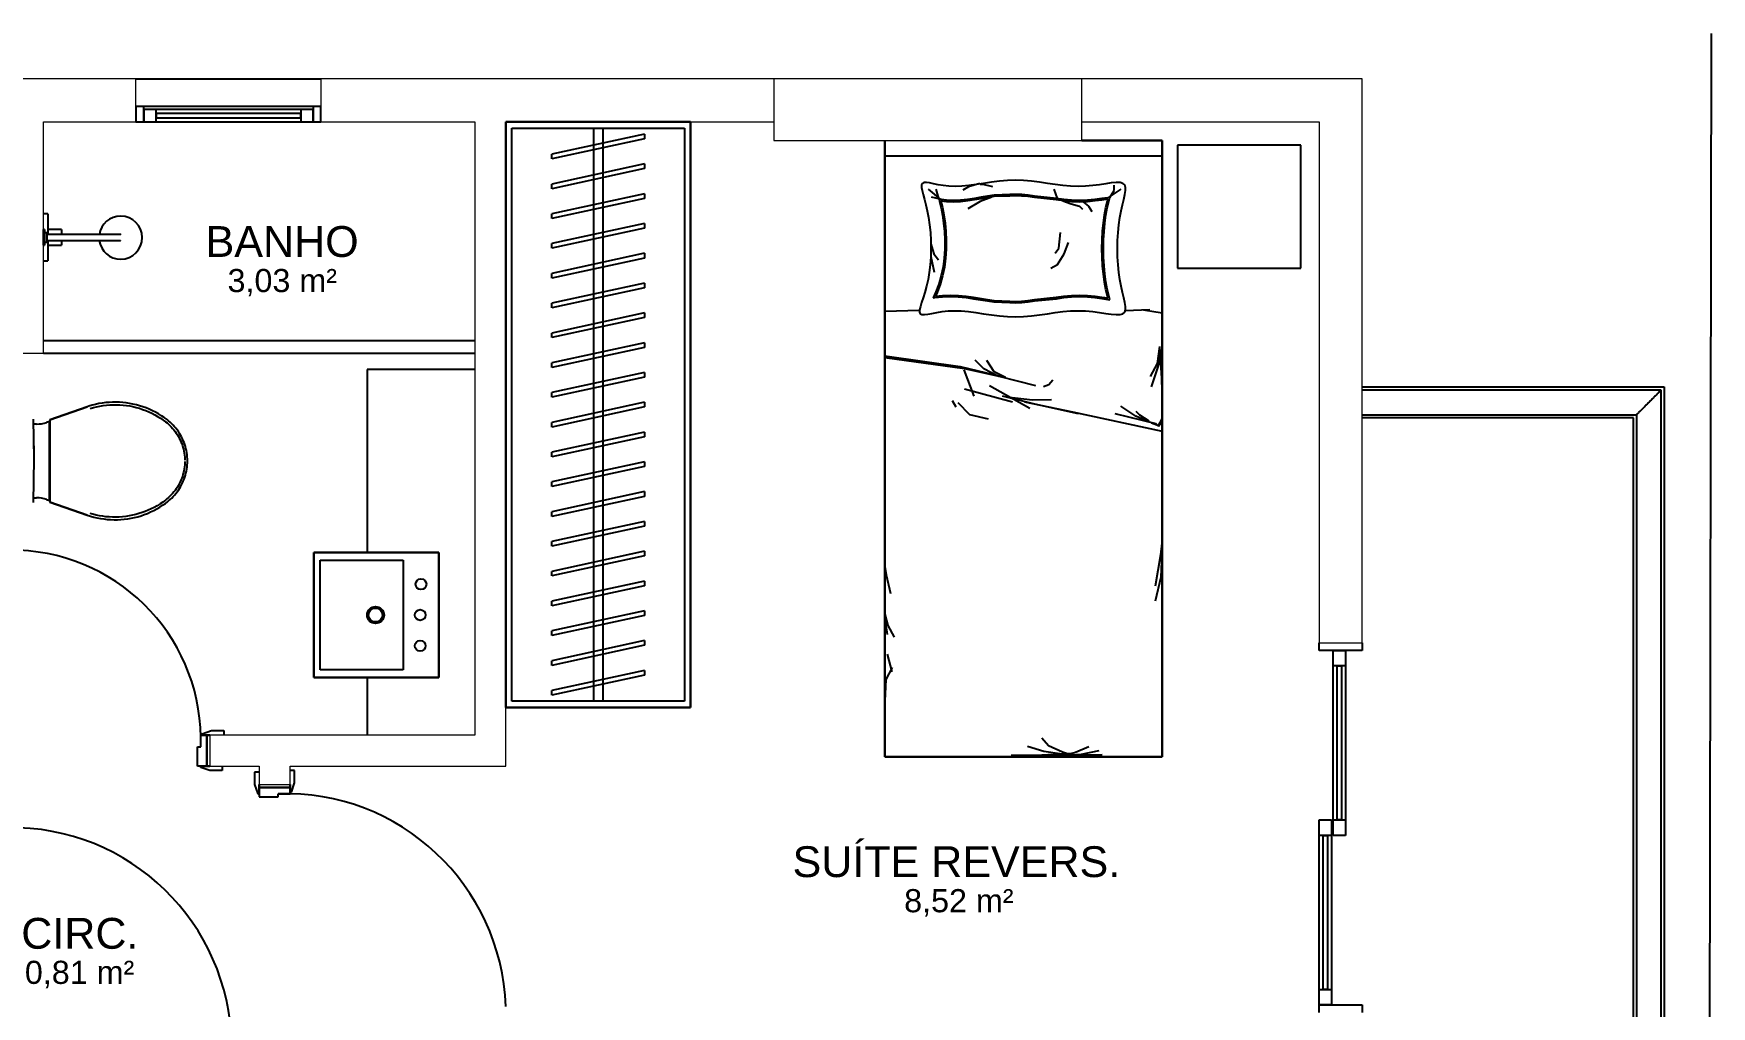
# Model space of a CAD drawing. Header units: centimetres. Extents: x -10.6 to 24.4, y 0 to 16.9.
# Drawn here: x 18.99 to 24.43, y 13.73 to 16.89 of the extents above; entities that cross this region are included whole.
import ezdxf

# ---------------------------------------------------------------- set-up
doc = ezdxf.new("R2010")
doc.units = ezdxf.units.CM
doc.styles.add('Arial', font='arial.ttf', dxfattribs={"height": 7.5})
doc.styles.add('Arial_1', font='arial.ttf', dxfattribs={"height": 10})

msp = doc.modelspace()

# ---------------------------------------------------------------- linework, layer by layer
for p, q in [((24.42, 8.4439), (24.4332, 16.8866)), ((19.32, 16.74), (19.92, 16.74)), ((19.32, 16.65), (19.32, 16.6)), ((19.345, 16.65), (19.32, 16.65)), ((19.345, 16.6), (19.345, 16.65)), ((19.895, 16.65), (19.345, 16.65)), ((19.345, 16.64), (19.345, 16.6)), ((19.385, 16.64), (19.345, 16.64)), ((19.385, 16.6), (19.385, 16.64)), ((19.855, 16.64), (19.385, 16.64)), ((19.855, 16.627), (19.385, 16.627)), ((19.385, 16.627), (19.385, 16.613)), ((19.385, 16.613), (19.855, 16.613)), ((19.895, 16.64), (19.855, 16.64)), ((19.855, 16.64), (19.855, 16.6)), ((19.855, 16.613), (19.855, 16.627)), ((19.92, 16.65), (19.895, 16.65)), ((19.895, 16.65), (19.895, 16.6)), ((19.895, 16.6), (19.895, 16.64)), ((19.92, 16.6), (19.92, 16.65)), ((19.32, 16.6), (19.345, 16.6)), ((19.345, 16.6), (19.385, 16.6)), ((19.385, 16.6), (19.855, 16.6)), ((19.855, 16.6), (19.895, 16.6)), ((19.895, 16.6), (19.92, 16.6)), ((21.12, 16.6), (20.52, 16.6)), ((20.52, 16.6), (20.52, 14.7)), ((20.52, 16.6), (21.12, 16.6)), ((20.52, 14.7), (20.52, 16.6)), ((21.12, 16.6), (20.52, 16.6)), ((20.52, 16.6), (20.52, 14.7)), ((20.54, 16.58), (21.1, 16.58)), ((20.54, 14.72), (20.54, 16.58)), ((20.97, 16.5604), (20.67, 16.495)), ((20.805, 16.58), (20.805, 14.72)), ((20.835, 16.58), (20.835, 14.72)), ((20.97, 16.5604), (20.97, 16.545)), ((21.1, 16.58), (21.1, 14.72)), ((21.12, 14.7), (21.12, 16.6)), ((21.12, 16.6), (21.12, 14.7)), ((21.12, 14.7), (21.12, 16.6)), ((20.97, 16.545), (20.67, 16.48)), ((21.75, 16.54), (21.75, 14.54)), ((21.75, 14.54), (21.75, 16.54)), ((21.75, 16.54), (21.75, 14.54)), ((22.65, 16.54), (22.39, 16.54)), ((22.39, 16.54), (22.65, 16.54)), ((22.65, 16.54), (22.39, 16.54)), ((22.65, 14.54), (22.65, 16.54)), ((22.65, 16.54), (22.65, 14.54)), ((22.65, 14.54), (22.65, 16.54)), ((23.1, 16.525), (22.7, 16.525)), ((22.7, 16.525), (22.7, 16.125)), ((22.7, 16.525), (22.7, 16.125)), ((23.1, 16.525), (22.7, 16.525)), ((23.1, 16.525), (22.7, 16.525)), ((22.7, 16.525), (22.7, 16.125)), ((23.1, 16.125), (23.1, 16.525)), ((23.1, 16.125), (23.1, 16.525)), ((23.1, 16.125), (23.1, 16.525)), ((20.67, 16.48), (20.67, 16.495)), ((20.97, 16.4637), (20.67, 16.3983)), ((20.97, 16.4483), (20.67, 16.3833)), ((20.97, 16.4637), (20.97, 16.4483)), ((21.75, 16.49), (22.65, 16.49)), ((20.67, 16.3833), (20.67, 16.3983)), ((21.8699, 16.3954), (21.8698, 16.3875)), ((21.8724, 16.4005), (21.8699, 16.3954)), ((21.8775, 16.403), (21.8724, 16.4005)), ((21.8853, 16.4032), (21.8775, 16.403)), ((21.8956, 16.4018), (21.8853, 16.4032)), ((21.9083, 16.3993), (21.8956, 16.4018)), ((21.923, 16.3963), (21.9083, 16.3993)), ((21.9397, 16.3935), (21.923, 16.3963)), ((21.9582, 16.3913), (21.9397, 16.3935)), ((21.9783, 16.3905), (21.9582, 16.3913)), ((21.9998, 16.3913), (21.9783, 16.3905)), ((22.0225, 16.3936), (21.9998, 16.3913)), ((22.0584, 16.4004), (22.0224, 16.3889)), ((22.0463, 16.3968), (22.0225, 16.3936)), ((22.071, 16.4005), (22.0463, 16.3968)), ((22.0598, 16.3975), (22.0684, 16.3975)), ((22.0684, 16.3975), (22.1, 16.3903)), ((22.0963, 16.4042), (22.071, 16.4005)), ((22.1221, 16.4075), (22.0963, 16.4042)), ((22.1482, 16.4098), (22.1221, 16.4075)), ((22.1744, 16.4106), (22.1482, 16.4098)), ((22.2006, 16.4098), (22.1744, 16.4106)), ((22.2266, 16.4075), (22.2006, 16.4098)), ((22.2524, 16.4042), (22.2266, 16.4075)), ((22.2781, 16.4005), (22.2524, 16.4042)), ((22.3035, 16.3968), (22.2781, 16.4005)), ((22.3286, 16.3936), (22.3035, 16.3968)), ((22.3535, 16.3913), (22.3286, 16.3936)), ((22.3779, 16.3905), (22.3535, 16.3913)), ((22.4019, 16.3913), (22.3779, 16.3905)), ((22.4251, 16.3935), (22.4019, 16.3913)), ((22.447, 16.3963), (22.4251, 16.3935)), ((22.4673, 16.3993), (22.447, 16.3963)), ((22.4854, 16.4018), (22.4673, 16.3993)), ((22.5011, 16.4032), (22.4854, 16.4018)), ((22.4943, 16.3774), (22.4943, 16.3947)), ((22.5138, 16.403), (22.5011, 16.4032)), ((22.5232, 16.4005), (22.5138, 16.403)), ((22.529, 16.3954), (22.5232, 16.4005)), ((22.5315, 16.3875), (22.529, 16.3954)), ((20.97, 16.367), (20.67, 16.3017)), ((20.97, 16.3517), (20.67, 16.2867)), ((20.97, 16.367), (20.97, 16.3517)), ((21.8698, 16.3875), (21.8716, 16.377)), ((21.8716, 16.377), (21.8749, 16.364)), ((21.8749, 16.364), (21.879, 16.3487)), ((21.879, 16.3487), (21.8837, 16.3311)), ((21.9319, 16.3486), (21.8916, 16.3817)), ((21.9339, 16.3478), (21.9017, 16.3558)), ((21.9261, 16.3515), (21.9175, 16.3817)), ((21.9263, 16.349), (21.9281, 16.3422)), ((21.9306, 16.3482), (21.9263, 16.349)), ((21.9281, 16.3422), (21.9331, 16.321)), ((21.9326, 16.3433), (21.9376, 16.322)), ((21.9504, 16.3411), (21.9326, 16.3433)), ((21.9508, 16.3457), (21.9339, 16.3478)), ((21.9731, 16.3401), (21.9504, 16.3411)), ((21.9731, 16.3446), (21.9508, 16.3457)), ((21.996, 16.3457), (21.9731, 16.3446)), ((21.9964, 16.3411), (21.9731, 16.3401)), ((22.0187, 16.3482), (21.996, 16.3457)), ((22.0193, 16.3437), (21.9964, 16.3411)), ((22.0224, 16.3889), (22.0037, 16.3788)), ((22.0409, 16.3517), (22.0187, 16.3482)), ((22.0416, 16.3471), (22.0193, 16.3437)), ((22.0598, 16.3414), (22.0195, 16.3184)), ((22.0626, 16.3554), (22.0409, 16.3517)), ((22.0634, 16.3509), (22.0416, 16.3471)), ((22.0972, 16.3558), (22.0598, 16.3414)), ((22.084, 16.359), (22.0626, 16.3554)), ((22.0847, 16.3545), (22.0634, 16.3509)), ((22.1048, 16.362), (22.084, 16.359)), ((22.1053, 16.3575), (22.0847, 16.3545)), ((22.1559, 16.3641), (22.1048, 16.362)), ((22.1562, 16.3595), (22.1053, 16.3575)), ((22.1753, 16.3648), (22.1559, 16.3641)), ((22.1753, 16.3602), (22.1562, 16.3595)), ((22.1948, 16.3641), (22.1753, 16.3648)), ((22.1945, 16.3595), (22.1753, 16.3602)), ((22.2146, 16.3575), (22.1945, 16.3595)), ((22.2151, 16.362), (22.1948, 16.3641)), ((22.2357, 16.3545), (22.2146, 16.3575)), ((22.2364, 16.359), (22.2151, 16.362)), ((22.3066, 16.3471), (22.2357, 16.3545)), ((22.3073, 16.3516), (22.2364, 16.359)), ((22.3104, 16.3515), (22.3003, 16.3817)), ((22.3308, 16.3436), (22.3066, 16.3471)), ((22.3313, 16.3482), (22.3073, 16.3516)), ((22.3276, 16.3443), (22.3549, 16.3343)), ((22.356, 16.3411), (22.3308, 16.3436)), ((22.3563, 16.3456), (22.3313, 16.3482)), ((22.3821, 16.3401), (22.356, 16.3411)), ((22.3822, 16.3446), (22.3563, 16.3456)), ((22.4081, 16.341), (22.3821, 16.3401)), ((22.4078, 16.3456), (22.3822, 16.3446)), ((22.3952, 16.34), (22.411, 16.3271)), ((22.4321, 16.348), (22.4078, 16.3456)), ((22.4327, 16.3434), (22.4081, 16.341)), ((22.4545, 16.351), (22.4321, 16.348)), ((22.4551, 16.3464), (22.4327, 16.3434)), ((22.4744, 16.354), (22.4545, 16.351)), ((22.4744, 16.3493), (22.4551, 16.3464)), ((22.468, 16.3218), (22.4728, 16.3427)), ((22.4725, 16.3208), (22.4772, 16.3416)), ((22.4728, 16.3427), (22.4744, 16.3493)), ((22.4802, 16.3548), (22.4744, 16.354)), ((22.4772, 16.3416), (22.4805, 16.3553)), ((22.4785, 16.3558), (22.5173, 16.3817)), ((22.4802, 16.3548), (22.4943, 16.3774)), ((22.5218, 16.3311), (22.5261, 16.3487)), ((22.5261, 16.3487), (22.5295, 16.364)), ((22.5295, 16.364), (22.5315, 16.377)), ((22.5315, 16.377), (22.5315, 16.3875)), ((19.0343, 16.3012), (19.02, 16.3012)), ((19.0343, 16.3012), (19.0343, 16.2345)), ((20.67, 16.2867), (20.67, 16.3017)), ((21.8837, 16.3311), (21.8883, 16.3114)), ((21.8883, 16.3114), (21.8925, 16.2897)), ((21.8925, 16.2897), (21.8958, 16.2662)), ((21.9331, 16.321), (21.9377, 16.2972)), ((21.9376, 16.322), (21.9422, 16.298)), ((21.9377, 16.2972), (21.9413, 16.2714)), ((21.9422, 16.298), (21.9458, 16.2719)), ((22.3549, 16.3343), (22.3822, 16.3271)), ((22.3822, 16.3271), (22.3923, 16.317)), ((22.411, 16.3271), (22.4225, 16.3098)), ((22.4598, 16.2721), (22.4634, 16.298)), ((22.4634, 16.298), (22.468, 16.3218)), ((22.4643, 16.2715), (22.4679, 16.2972)), ((22.4679, 16.2972), (22.4725, 16.3208)), ((22.5098, 16.2662), (22.5131, 16.2897)), ((22.5131, 16.2897), (22.5173, 16.3114)), ((22.5173, 16.3114), (22.5218, 16.3311)), ((19.0232, 16.2504), (19.02, 16.2504)), ((19.02, 16.1996), (19.02, 16.2504)), ((19.0232, 16.2504), (19.0232, 16.1996)), ((19.0311, 16.2402), (19.0232, 16.2402)), ((19.0311, 16.2402), (19.0311, 16.2098)), ((19.2296, 16.2344), (19.0311, 16.2344)), ((19.0786, 16.2504), (19.0343, 16.2504)), ((19.0786, 16.2504), (19.0786, 16.2344)), ((20.97, 16.2704), (20.67, 16.205)), ((20.97, 16.255), (20.67, 16.19)), ((20.97, 16.2704), (20.97, 16.255)), ((21.8958, 16.2662), (21.8981, 16.2413)), ((21.8981, 16.2413), (21.8995, 16.2154)), ((21.9413, 16.2714), (21.9437, 16.2442)), ((21.9437, 16.2442), (21.9448, 16.2161)), ((21.9458, 16.2719), (21.9483, 16.2445)), ((21.9483, 16.2445), (21.9494, 16.2161)), ((22.3147, 16.1904), (22.3204, 16.2408)), ((22.4557, 16.2172), (22.4572, 16.245)), ((22.4572, 16.245), (22.4598, 16.2721)), ((22.4603, 16.217), (22.4618, 16.2447)), ((22.4618, 16.2447), (22.4643, 16.2715)), ((22.506, 16.2154), (22.5075, 16.2413)), ((22.5075, 16.2413), (22.5098, 16.2662)), ((19.02, 16.1996), (19.0232, 16.1996)), ((19.0232, 16.2098), (19.0311, 16.2098)), ((19.0311, 16.2156), (19.2296, 16.2156)), ((19.0343, 16.2155), (19.0343, 16.1488)), ((19.0343, 16.1996), (19.0786, 16.1996)), ((19.0786, 16.2156), (19.0786, 16.1996)), ((20.67, 16.19), (20.67, 16.205)), ((20.97, 16.1737), (20.67, 16.1083)), ((20.97, 16.1737), (20.97, 16.1583)), ((21.8998, 16.189), (21.8992, 16.1626)), ((21.8995, 16.2154), (21.8998, 16.189)), ((21.9002, 16.2063), (21.9002, 16.1631)), ((21.9002, 16.2048), (21.9089, 16.1717)), ((21.9446, 16.1873), (21.9427, 16.1584)), ((21.9448, 16.2161), (21.9446, 16.1873)), ((21.9491, 16.1872), (21.9473, 16.1579)), ((21.9494, 16.2161), (21.9491, 16.1872)), ((22.3032, 16.1746), (22.3147, 16.1904)), ((22.3319, 16.1717), (22.3463, 16.2091)), ((22.4552, 16.189), (22.4557, 16.2172)), ((22.4557, 16.1608), (22.4552, 16.189)), ((22.4598, 16.189), (22.4603, 16.217)), ((22.4603, 16.161), (22.4598, 16.189)), ((22.5056, 16.189), (22.506, 16.2154)), ((22.506, 16.1626), (22.5056, 16.189)), ((19.02, 16.1488), (19.0343, 16.1488)), ((20.97, 16.1583), (20.67, 16.0933)), ((21.8974, 16.1367), (21.8946, 16.1118)), ((21.8992, 16.1626), (21.8974, 16.1367)), ((21.9002, 16.1631), (21.9103, 16.1128)), ((21.9089, 16.1717), (21.9247, 16.153)), ((21.9392, 16.1295), (21.9336, 16.1012)), ((21.9437, 16.1288), (21.9381, 16.1001)), ((21.9427, 16.1584), (21.9392, 16.1295)), ((21.9473, 16.1579), (21.9437, 16.1288)), ((22.2888, 16.1257), (22.3104, 16.1372)), ((22.3104, 16.1372), (22.3319, 16.1717)), ((22.4572, 16.133), (22.4557, 16.1608)), ((22.4598, 16.1059), (22.4572, 16.133)), ((22.4618, 16.1333), (22.4603, 16.161)), ((22.4643, 16.1065), (22.4618, 16.1333)), ((22.5075, 16.1367), (22.506, 16.1626)), ((22.5098, 16.1118), (22.5075, 16.1367)), ((22.7, 16.125), (23.1, 16.125)), ((22.7, 16.125), (23.1, 16.125)), ((22.7, 16.125), (23.1, 16.125)), ((20.67, 16.0933), (20.67, 16.1083)), ((20.97, 16.077), (20.67, 16.0117)), ((20.97, 16.077), (20.97, 16.0617)), ((21.8859, 16.0666), (21.8804, 16.0469)), ((21.8908, 16.0883), (21.8859, 16.0666)), ((21.8946, 16.1118), (21.8908, 16.0883)), ((21.9259, 16.0738), (21.9161, 16.0484)), ((21.9303, 16.0723), (21.9203, 16.0466)), ((21.9336, 16.1012), (21.9259, 16.0738)), ((21.9381, 16.1001), (21.9303, 16.0723)), ((22.4634, 16.08), (22.4598, 16.1059)), ((22.468, 16.0562), (22.4634, 16.08)), ((22.4679, 16.0808), (22.4643, 16.1065)), ((22.4725, 16.0572), (22.4679, 16.0808)), ((22.5131, 16.0883), (22.5098, 16.1118)), ((22.5173, 16.0666), (22.5131, 16.0883)), ((22.5218, 16.0469), (22.5173, 16.0666)), ((20.97, 16.0617), (20.67, 15.9967)), ((20.67, 15.9967), (20.67, 16.0117)), ((21.8699, 16.014), (21.8659, 16.001)), ((21.8749, 16.0293), (21.8699, 16.014)), ((21.8804, 16.0469), (21.8749, 16.0293)), ((21.9161, 16.0484), (21.9069, 16.0292)), ((21.9069, 16.0292), (21.9131, 16.03)), ((21.9131, 16.03), (21.9374, 16.0324)), ((21.9203, 16.0466), (21.9147, 16.0348)), ((21.9147, 16.0348), (21.9371, 16.037)), ((21.9371, 16.037), (21.963, 16.0379)), ((21.9374, 16.0324), (21.963, 16.0334)), ((21.963, 16.0379), (21.9892, 16.0369)), ((21.963, 16.0334), (21.9888, 16.0324)), ((21.9888, 16.0324), (22.0139, 16.0298)), ((21.9892, 16.0369), (22.0144, 16.0344)), ((22.0139, 16.0298), (22.0379, 16.0264)), ((22.0144, 16.0344), (22.0386, 16.0309)), ((22.0379, 16.0264), (22.0833, 16.019)), ((22.0386, 16.0309), (22.0839, 16.0235)), ((22.0833, 16.019), (22.1045, 16.016)), ((22.0839, 16.0235), (22.1051, 16.0205)), ((22.1045, 16.016), (22.1558, 16.0139)), ((22.1051, 16.0205), (22.1561, 16.0185)), ((22.1558, 16.0139), (22.1753, 16.0132)), ((22.1561, 16.0185), (22.1753, 16.0178)), ((22.1753, 16.0178), (22.1945, 16.0185)), ((22.1753, 16.0132), (22.1948, 16.0139)), ((22.1945, 16.0185), (22.2146, 16.0205)), ((22.1948, 16.0139), (22.2151, 16.016)), ((22.2146, 16.0205), (22.2357, 16.0235)), ((22.2151, 16.016), (22.2364, 16.019)), ((22.2357, 16.0235), (22.3066, 16.0309)), ((22.2364, 16.019), (22.3073, 16.0264)), ((22.3066, 16.0309), (22.3308, 16.0344)), ((22.3073, 16.0264), (22.3313, 16.0298)), ((22.3308, 16.0344), (22.356, 16.0369)), ((22.3313, 16.0298), (22.3563, 16.0324)), ((22.356, 16.0369), (22.3821, 16.0379)), ((22.3563, 16.0324), (22.3822, 16.0334)), ((22.3821, 16.0379), (22.4081, 16.037)), ((22.3822, 16.0334), (22.4078, 16.0324)), ((22.4078, 16.0324), (22.4321, 16.03)), ((22.4081, 16.037), (22.4327, 16.0346)), ((22.4321, 16.03), (22.4545, 16.027)), ((22.4327, 16.0346), (22.4551, 16.0316)), ((22.4545, 16.027), (22.4744, 16.024)), ((22.4551, 16.0316), (22.4744, 16.0287)), ((22.4728, 16.0353), (22.468, 16.0562)), ((22.4772, 16.0364), (22.4725, 16.0572)), ((22.4744, 16.0287), (22.4728, 16.0353)), ((22.4744, 16.024), (22.4804, 16.0232)), ((22.4804, 16.0232), (22.4772, 16.0364)), ((22.5261, 16.0293), (22.5218, 16.0469)), ((22.5295, 16.014), (22.5261, 16.0293)), ((22.5315, 16.001), (22.5295, 16.014)), ((20.97, 15.9804), (20.67, 15.915)), ((20.97, 15.965), (20.67, 15.9)), ((20.97, 15.9804), (20.97, 15.965)), ((21.8633, 15.9879), (21.75, 15.9844)), ((21.8634, 15.9905), (21.8631, 15.9826)), ((21.8631, 15.9826), (21.8654, 15.9775)), ((21.8659, 16.001), (21.8634, 15.9905)), ((21.8654, 15.9775), (21.8707, 15.975)), ((21.8707, 15.975), (21.8789, 15.9748)), ((21.8789, 15.9748), (21.8899, 15.9762)), ((21.8899, 15.9762), (21.9032, 15.9787)), ((21.9032, 15.9787), (21.9188, 15.9817)), ((21.9188, 15.9817), (21.9364, 15.9845)), ((21.9364, 15.9845), (21.9557, 15.9867)), ((21.9557, 15.9867), (21.9765, 15.9875)), ((21.9765, 15.9875), (21.9986, 15.9867)), ((21.9986, 15.9867), (22.0218, 15.9844)), ((22.0218, 15.9844), (22.0459, 15.9812)), ((22.0459, 15.9812), (22.0707, 15.9775)), ((22.0707, 15.9775), (22.0962, 15.9738)), ((22.0962, 15.9738), (22.1221, 15.9705)), ((22.1221, 15.9705), (22.1482, 15.9682)), ((22.1482, 15.9682), (22.1744, 15.9674)), ((22.1744, 15.9674), (22.2006, 15.9682)), ((22.2006, 15.9682), (22.2266, 15.9705)), ((22.2266, 15.9705), (22.2524, 15.9738)), ((22.2524, 15.9738), (22.2781, 15.9775)), ((22.2781, 15.9775), (22.3035, 15.9812)), ((22.3035, 15.9812), (22.3286, 15.9844)), ((22.3286, 15.9844), (22.3535, 15.9867)), ((22.3535, 15.9867), (22.3779, 15.9875)), ((22.3779, 15.9875), (22.4019, 15.9867)), ((22.4019, 15.9867), (22.4251, 15.9845)), ((22.4251, 15.9845), (22.447, 15.9817)), ((22.447, 15.9817), (22.4673, 15.9787)), ((22.4673, 15.9787), (22.4854, 15.9762)), ((22.4854, 15.9762), (22.5011, 15.9748)), ((22.5011, 15.9748), (22.5138, 15.975)), ((22.5138, 15.975), (22.5232, 15.9775)), ((22.5232, 15.9775), (22.529, 15.9826)), ((22.529, 15.9826), (22.5315, 15.9905)), ((22.61, 15.9903), (22.5304, 15.9871)), ((22.5315, 15.9905), (22.5315, 16.001)), ((22.65, 15.9799), (22.5898, 15.9892)), ((20.67, 15.9), (20.67, 15.915)), ((20.42, 15.89), (19.02, 15.89)), ((19.02, 15.85), (20.42, 15.85)), ((20.97, 15.8837), (20.67, 15.8183)), ((20.97, 15.8683), (20.67, 15.8033)), ((20.97, 15.8837), (20.97, 15.8683)), ((22.6422, 15.8712), (22.6338, 15.8156)), ((22.6422, 15.8611), (22.6388, 15.8123)), ((22.6493, 15.7689), (22.6427, 15.8702)), ((20.42, 15.7963), (20.07, 15.7963)), ((20.07, 15.7963), (20.07, 15.2025)), ((20.67, 15.8033), (20.67, 15.8183)), ((21.75, 15.8406), (21.9954, 15.8063)), ((21.75, 15.8357), (22.0086, 15.7997)), ((21.9954, 15.8063), (22.1341, 15.7733)), ((22.0069, 15.7957), (22.0391, 15.7101)), ((22.0086, 15.7997), (22.1209, 15.7755)), ((22.0718, 15.7988), (22.0432, 15.8274)), ((22.1189, 15.7735), (22.0718, 15.7988)), ((22.1055, 15.7887), (22.0819, 15.8257)), ((22.6338, 15.8156), (22.6119, 15.7735)), ((22.6388, 15.8123), (22.6153, 15.7399)), ((20.97, 15.787), (20.67, 15.7217)), ((20.97, 15.7717), (20.67, 15.7067)), ((20.97, 15.787), (20.97, 15.7717)), ((22.0898, 15.7447), (22.2205, 15.6714)), ((22.1425, 15.7702), (22.1055, 15.7887)), ((22.1209, 15.7755), (22.2398, 15.7447)), ((22.2654, 15.7415), (22.2822, 15.7483)), ((22.2822, 15.7483), (22.2957, 15.7634)), ((22.65, 15.725), (22.6493, 15.7689)), ((23.3, 15.74), (24.28, 15.74)), ((24.28, 15.74), (24.28, 1)), ((20.67, 15.7067), (20.67, 15.7217)), ((20.97, 15.6904), (20.67, 15.625)), ((20.97, 15.6904), (20.97, 15.675)), ((21.9692, 15.6961), (21.9809, 15.6759)), ((21.9877, 15.6893), (22.0247, 15.6506)), ((22.0085, 15.7337), (22.1649, 15.6918)), ((22.1308, 15.7116), (22.2365, 15.6852)), ((22.1452, 15.7079), (22.2294, 15.6978)), ((22.2034, 15.6918), (22.3597, 15.6588)), ((22.2294, 15.6978), (22.2916, 15.6994)), ((22.2365, 15.6852), (22.3774, 15.6544)), ((24.27, 15.73), (23.3, 15.73)), ((24.27, 8.37), (24.27, 15.73)), ((19.1614, 15.6756), (19.04, 15.6338)), ((19.04, 15.6338), (19.1614, 15.6756)), ((20.97, 15.675), (20.67, 15.61)), ((22.0247, 15.6506), (22.0853, 15.6371)), ((22.3597, 15.6588), (22.65, 15.5967)), ((22.4974, 15.6544), (22.6294, 15.6213)), ((22.5648, 15.6456), (22.516, 15.6776)), ((22.6085, 15.6254), (22.5648, 15.6456)), ((22.5782, 15.6489), (22.5665, 15.6607)), ((22.6085, 15.6287), (22.5782, 15.6489)), ((22.6382, 15.6147), (22.65, 15.6363)), ((23.3, 15.65), (24.19, 15.65)), ((24.18, 15.64), (23.3, 15.64)), ((24.18, 8.44), (24.18, 15.64)), ((24.19, 15.65), (24.19, 8.37)), ((18.9972, 15.6195), (18.9878, 15.6195)), ((19.039, 15.6282), (19.0298, 15.625)), ((19.04, 15.6285), (19.039, 15.6282)), ((19.039, 15.3718), (19.039, 15.6282)), ((19.04, 15.6179), (19.04, 15.3821)), ((20.67, 15.61), (20.67, 15.625)), ((20.97, 15.5937), (20.67, 15.5283)), ((20.97, 15.5783), (20.67, 15.5133)), ((20.97, 15.5937), (20.97, 15.5783)), ((22.6162, 15.6235), (22.6382, 15.6147)), ((22.6294, 15.6213), (22.6382, 15.6125)), ((22.6382, 15.6125), (22.65, 15.6282)), ((20.67, 15.5133), (20.67, 15.5283)), ((20.97, 15.497), (20.67, 15.4317)), ((20.97, 15.4817), (20.67, 15.4167)), ((20.97, 15.497), (20.97, 15.4817)), ((20.67, 15.4167), (20.67, 15.4317)), ((18.9878, 15.3805), (18.9972, 15.3805)), ((19.0298, 15.375), (19.039, 15.3718)), ((19.039, 15.3718), (19.04, 15.3715)), ((19.04, 15.3662), (19.1614, 15.3244)), ((19.1614, 15.3244), (19.04, 15.3662)), ((20.97, 15.4004), (20.67, 15.335)), ((20.97, 15.385), (20.67, 15.32)), ((20.97, 15.4004), (20.97, 15.385)), ((20.67, 15.32), (20.67, 15.335)), ((20.97, 15.3037), (20.67, 15.2383)), ((20.97, 15.3037), (20.97, 15.2883)), ((20.97, 15.2883), (20.67, 15.2233)), ((20.3025, 15.2025), (19.8975, 15.2025)), ((19.8975, 15.2025), (19.8975, 14.7975)), ((19.8975, 15.2025), (20.3025, 15.2025)), ((19.8975, 14.7975), (19.8975, 15.2025)), ((20.3025, 14.7975), (20.3025, 15.2025)), ((20.3025, 15.2025), (20.3025, 14.7975)), ((20.67, 15.2233), (20.67, 15.2383)), ((20.97, 15.207), (20.67, 15.1417)), ((20.97, 15.207), (20.97, 15.1917)), ((22.645, 15.1953), (22.6281, 15.0939)), ((22.65, 15.2424), (22.645, 15.1953)), ((22.65, 15.2272), (22.6466, 15.1225)), ((19.9175, 15.1775), (20.1875, 15.1775)), ((19.9175, 14.8225), (19.9175, 15.1775)), ((20.1875, 15.1775), (20.1875, 14.8225)), ((20.97, 15.1917), (20.67, 15.1267)), ((20.67, 15.1267), (20.67, 15.1417)), ((21.75, 15.1571), (21.755, 15.1305)), ((20.97, 15.1103), (20.67, 15.045)), ((20.97, 15.095), (20.67, 15.03)), ((20.97, 15.1103), (20.97, 15.095)), ((21.755, 15.1305), (21.7685, 15.0699)), ((22.6466, 15.1225), (22.6281, 15.0451)), ((20.67, 15.03), (20.67, 15.045)), ((20.97, 15.0137), (20.67, 14.9483)), ((20.97, 14.9983), (20.67, 14.9333)), ((20.97, 15.0137), (20.97, 14.9983)), ((21.75, 15.0026), (21.7601, 14.9655)), ((21.75, 14.9874), (21.7584, 14.9369)), ((20.67, 14.9333), (20.67, 14.9483)), ((21.7601, 14.9655), (21.7803, 14.9285)), ((20.97, 14.917), (20.67, 14.8517)), ((20.97, 14.9017), (20.67, 14.8367)), ((20.97, 14.917), (20.97, 14.9017)), ((21.7584, 14.8733), (21.7736, 14.8161)), ((23.16, 14.885), (23.16, 14.91)), ((23.3, 14.885), (23.16, 14.885)), ((23.205, 14.835), (23.205, 14.885)), ((23.205, 14.885), (23.245, 14.885)), ((23.245, 14.885), (23.245, 14.835)), ((23.3, 14.91), (23.3, 14.885)), ((20.1875, 14.8225), (19.9175, 14.8225)), ((20.67, 14.8367), (20.67, 14.8517)), ((20.97, 14.8203), (20.67, 14.755)), ((20.97, 14.8203), (20.97, 14.805)), ((21.755, 14.7911), (21.7752, 14.8299)), ((23.245, 14.835), (23.205, 14.835)), ((23.205, 14.335), (23.205, 14.835)), ((23.218, 14.835), (23.232, 14.835)), ((23.218, 14.335), (23.218, 14.835)), ((23.232, 14.835), (23.232, 14.335)), ((23.245, 14.835), (23.245, 14.335)), ((19.8975, 14.7975), (20.3025, 14.7975)), ((20.3025, 14.7975), (19.8975, 14.7975)), ((20.07, 14.7975), (20.07, 14.61)), ((20.97, 14.805), (20.67, 14.74)), ((21.75, 14.6982), (21.755, 14.7911)), ((21.1, 14.72), (20.54, 14.72)), ((20.67, 14.74), (20.67, 14.755)), ((20.52, 14.7), (21.12, 14.7)), ((21.12, 14.7), (20.52, 14.7)), ((20.52, 14.7), (21.12, 14.7)), ((19.53, 14.572), (19.53, 14.61)), ((19.53, 14.61), (19.55, 14.61)), ((19.535, 14.615), (19.565, 14.625)), ((19.535, 14.61), (19.535, 14.615)), ((19.56, 14.61), (19.535, 14.61)), ((19.55, 14.61), (19.55, 14.51)), ((19.55, 14.51), (19.55, 14.61)), ((19.55, 14.61), (19.56, 14.61)), ((19.565, 14.625), (19.605, 14.625)), ((19.605, 14.625), (19.605, 14.61)), ((22.2819, 14.5755), (22.26, 14.5999)), ((19.52, 14.572), (19.53, 14.572)), ((19.52, 14.51), (19.52, 14.572)), ((21.75, 14.54), (22.65, 14.54)), ((22.65, 14.54), (21.75, 14.54)), ((21.75, 14.54), (22.65, 14.54)), ((22.4562, 14.5466), (22.1604, 14.5444)), ((22.3548, 14.551), (22.1648, 14.54)), ((22.2668, 14.557), (22.2129, 14.5729)), ((22.3257, 14.5485), (22.2668, 14.557)), ((22.3273, 14.5553), (22.2819, 14.5755)), ((22.3525, 14.5469), (22.3273, 14.5553)), ((22.3472, 14.5486), (22.3687, 14.5553)), ((22.3525, 14.5469), (22.3889, 14.5485)), ((22.3687, 14.5553), (22.4125, 14.5738)), ((22.3889, 14.5485), (22.4462, 14.5603)), ((19.55, 14.51), (19.52, 14.51)), ((19.53, 14.51), (19.56, 14.51)), ((19.53, 14.505), (19.53, 14.51)), ((19.56, 14.495), (19.53, 14.505)), ((19.56, 14.51), (19.55, 14.51)), ((19.6, 14.495), (19.56, 14.495)), ((19.6, 14.51), (19.6, 14.495)), ((19.72, 14.49), (19.705, 14.49)), ((19.705, 14.49), (19.705, 14.45)), ((19.835, 14.495), (19.82, 14.495)), ((19.835, 14.455), (19.835, 14.495)), ((19.705, 14.45), (19.715, 14.42)), ((19.72, 14.42), (19.72, 14.45)), ((19.72, 14.45), (19.72, 14.44)), ((19.82, 14.44), (19.72, 14.44)), ((19.72, 14.44), (19.72, 14.41)), ((19.72, 14.44), (19.82, 14.44)), ((19.82, 14.45), (19.82, 14.425)), ((19.82, 14.44), (19.82, 14.45)), ((19.82, 14.42), (19.82, 14.44)), ((19.825, 14.425), (19.835, 14.455)), ((19.715, 14.42), (19.72, 14.42)), ((19.72, 14.41), (19.782, 14.41)), ((19.782, 14.41), (19.782, 14.42)), ((19.782, 14.42), (19.82, 14.42)), ((19.82, 14.425), (19.825, 14.425)), ((23.16, 14.285), (23.16, 14.335)), ((23.16, 14.335), (23.2, 14.335)), ((23.2, 14.335), (23.2, 14.285)), ((23.205, 14.335), (23.245, 14.335)), ((23.205, 14.285), (23.205, 14.335)), ((23.232, 14.335), (23.218, 14.335)), ((23.245, 14.335), (23.245, 14.285)), ((23.2, 14.285), (23.16, 14.285)), ((23.16, 13.785), (23.16, 14.285)), ((23.173, 14.285), (23.187, 14.285)), ((23.173, 13.785), (23.173, 14.285)), ((23.187, 14.285), (23.187, 13.785)), ((23.2, 14.285), (23.2, 13.785)), ((23.245, 14.285), (23.205, 14.285)), ((23.16, 13.785), (23.2, 13.785)), ((23.16, 13.735), (23.16, 13.785)), ((23.187, 13.785), (23.173, 13.785)), ((23.2, 13.785), (23.2, 13.735)), ((23.2, 13.735), (23.16, 13.735)), ((23.16, 13.735), (23.3, 13.735)), ((23.16, 13.71), (23.16, 13.735)), ((23.3, 13.735), (23.3, 13.71))]:
    msp.add_line(p, q)
at = {"lineweight": 20}
for p, q in [((19.32, 16.74), (18.68, 16.74)), ((19.32, 16.65), (19.32, 16.74)), ((21.39, 16.74), (19.92, 16.74)), ((19.92, 16.74), (19.92, 16.65)), ((22.39, 16.74), (21.39, 16.74)), ((21.39, 16.74), (21.39, 16.54)), ((23.3, 16.74), (22.39, 16.74)), ((22.39, 16.54), (22.39, 16.74)), ((23.3, 14.91), (23.3, 16.74)), ((19.02, 16.6), (19.32, 16.6)), ((19.02, 16.2504), (19.02, 16.6)), ((19.92, 16.6), (20.42, 16.6)), ((20.42, 16.6), (20.42, 14.61)), ((21.12, 16.6), (21.39, 16.6)), ((22.39, 16.6), (23.16, 16.6)), ((23.16, 16.6), (23.16, 14.91)), ((21.39, 16.54), (22.39, 16.54)), ((19.02, 15.85), (19.02, 16.1996)), ((18.82, 15.85), (19.02, 15.85)), ((23.16, 14.91), (23.3, 14.91)), ((20.52, 14.51), (20.52, 14.7)), ((20.42, 14.61), (19.56, 14.61)), ((19.56, 14.61), (19.56, 14.51)), ((19.56, 14.51), (19.72, 14.51)), ((19.72, 14.51), (19.72, 14.45)), ((19.82, 14.51), (20.52, 14.51)), ((19.82, 14.45), (19.82, 14.51)), ((19.72, 14.45), (19.82, 14.45))]:
    msp.add_line(p, q, dxfattribs=at)
at = {"flags": 128}
for points in [[(19.27, 16.2344), (19.27, 16.2344), (19.2699, 16.2344), (19.2697, 16.2344), (19.2695, 16.2344), (19.2692, 16.2344), (19.2688, 16.2344), (19.2684, 16.2344), (19.2679, 16.2344), (19.2674, 16.2344), (19.2668, 16.2344), (19.2662, 16.2344), (19.2654, 16.2344), (19.2647, 16.2344), (19.2638, 16.2344), (19.2629, 16.2344), (19.262, 16.2344), (19.261, 16.2344), (19.26, 16.2344), (19.2589, 16.2344), (19.2577, 16.2344), (19.2566, 16.2344), (19.2553, 16.2344), (19.2541, 16.2344), (19.2528, 16.2344), (19.2514, 16.2344), (19.25, 16.2344), (19.2486, 16.2344), (19.2472, 16.2344), (19.2457, 16.2344), (19.2442, 16.2344), (19.2427, 16.2344), (19.2412, 16.2344), (19.2396, 16.2344), (19.238, 16.2344), (19.2365, 16.2344), (19.2349, 16.2344), (19.2333, 16.2344), (19.2316, 16.2344), (19.23, 16.2344), (19.2296, 16.2344)], [(19.2296, 16.2156), (19.2312, 16.2156), (19.2328, 16.2156), (19.2344, 16.2156), (19.236, 16.2156), (19.2376, 16.2156), (19.2392, 16.2156), (19.2408, 16.2156), (19.2423, 16.2156), (19.2438, 16.2156), (19.2453, 16.2156), (19.2468, 16.2156), (19.2482, 16.2156), (19.2497, 16.2156), (19.2511, 16.2156), (19.2524, 16.2156), (19.2537, 16.2156), (19.255, 16.2156), (19.2562, 16.2156), (19.2574, 16.2156), (19.2586, 16.2156), (19.2597, 16.2156), (19.2607, 16.2156), (19.2617, 16.2156), (19.2627, 16.2156), (19.2636, 16.2156), (19.2644, 16.2156), (19.2652, 16.2156), (19.266, 16.2156), (19.2666, 16.2156), (19.2673, 16.2156), (19.2678, 16.2156), (19.2683, 16.2156), (19.2687, 16.2156), (19.2691, 16.2156), (19.2694, 16.2156), (19.2697, 16.2156), (19.2698, 16.2156), (19.2699, 16.2156), (19.27, 16.2156), (19.27, 16.2156)], [(19.4207, 15.6339), (19.4117, 15.6404), (19.4025, 15.6466), (19.393, 15.6525), (19.3833, 15.6579), (19.3734, 15.663), (19.3632, 15.6676), (19.3529, 15.6719), (19.3425, 15.6757), (19.3319, 15.6791), (19.3212, 15.6821), (19.3103, 15.6846), (19.2994, 15.6867), (19.2884, 15.6884), (19.2773, 15.6896), (19.2662, 15.6904), (19.2551, 15.6908), (19.244, 15.6907), (19.2329, 15.6901), (19.2218, 15.6891), (19.2107, 15.6877), (19.1998, 15.6858), (19.1889, 15.6835), (19.1781, 15.6808), (19.1674, 15.6776), (19.1614, 15.6756)], [(18.9874, 15.365), (18.99, 15.5065), (18.9874, 15.635)], [(19.04, 15.6338), (19.04, 15.6334), (19.04, 15.6322), (19.04, 15.6303), (19.04, 15.6278), (19.04, 15.6248), (19.04, 15.6214), (19.04, 15.6179)], [(19.1716, 15.6702), (19.1819, 15.6732), (19.1924, 15.6758), (19.203, 15.678), (19.2136, 15.6798), (19.2244, 15.6811), (19.2351, 15.682), (19.2459, 15.6824), (19.2567, 15.6825), (19.2675, 15.6821), (19.2783, 15.6812), (19.289, 15.68), (19.2997, 15.6783), (19.3102, 15.6762), (19.3207, 15.6736), (19.3311, 15.6707), (19.3414, 15.6673), (19.3515, 15.6635), (19.3615, 15.6593), (19.3712, 15.6548), (19.3808, 15.6498), (19.3902, 15.6445), (19.3994, 15.6387), (19.4083, 15.6327), (19.4157, 15.6273)], [(19.4207, 15.3661), (19.426, 15.3703), (19.4311, 15.3747), (19.436, 15.3793), (19.4407, 15.3841), (19.4453, 15.3891), (19.4496, 15.3942), (19.4537, 15.3995), (19.4576, 15.405), (19.4613, 15.4106), (19.4648, 15.4164), (19.468, 15.4223), (19.471, 15.4284), (19.4737, 15.4345), (19.4762, 15.4408), (19.4785, 15.4471), (19.4805, 15.4535), (19.4822, 15.46), (19.4837, 15.4666), (19.4849, 15.4732), (19.4858, 15.4799), (19.4865, 15.4866), (19.4869, 15.4933), (19.487, 15.5), (19.4869, 15.5068), (19.4865, 15.5135), (19.4858, 15.5202), (19.4848, 15.5269), (19.4836, 15.5335), (19.4822, 15.54), (19.4804, 15.5465), (19.4784, 15.553), (19.4762, 15.5593), (19.4737, 15.5656), (19.471, 15.5717), (19.468, 15.5778), (19.4647, 15.5837), (19.4613, 15.5894), (19.4576, 15.5951), (19.4537, 15.6005), (19.4495, 15.6059), (19.4452, 15.611), (19.4407, 15.616), (19.4359, 15.6208), (19.431, 15.6253), (19.4259, 15.6297), (19.4207, 15.6339)], [(19.4157, 15.6273), (19.4207, 15.6233), (19.4255, 15.6191), (19.4302, 15.6147), (19.4347, 15.6102), (19.439, 15.6055), (19.4431, 15.6006), (19.4471, 15.5955), (19.4508, 15.5903), (19.4543, 15.585), (19.4576, 15.5795), (19.4606, 15.5739), (19.4635, 15.5681), (19.4661, 15.5623), (19.4685, 15.5563), (19.4706, 15.5503), (19.4725, 15.5442), (19.4741, 15.538), (19.4755, 15.5317), (19.4767, 15.5255), (19.4776, 15.5191), (19.4782, 15.5127), (19.4786, 15.5064), (19.4787, 15.502)], [(18.9899, 15.5035), (18.99, 15.5065), (18.9891, 15.5489)], [(19.4787, 15.4979), (19.4786, 15.4936), (19.4782, 15.4872), (19.4776, 15.4808), (19.4767, 15.4745), (19.4755, 15.4682), (19.4741, 15.462), (19.4725, 15.4558), (19.4706, 15.4497), (19.4684, 15.4436), (19.4661, 15.4377), (19.4635, 15.4318), (19.4606, 15.4261), (19.4576, 15.4205), (19.4543, 15.415), (19.4508, 15.4097), (19.447, 15.4044), (19.4431, 15.3994), (19.439, 15.3945), (19.4347, 15.3898), (19.4302, 15.3852), (19.4255, 15.3809), (19.4206, 15.3767), (19.4157, 15.3727)], [(19.04, 15.3821), (19.04, 15.3786), (19.04, 15.3752), (19.04, 15.3722), (19.04, 15.3697), (19.04, 15.3678), (19.04, 15.3666), (19.04, 15.3662)], [(19.1614, 15.3244), (19.1719, 15.321), (19.1827, 15.318), (19.1935, 15.3154), (19.2044, 15.3133), (19.2154, 15.3116), (19.2265, 15.3104), (19.2376, 15.3096), (19.2487, 15.3092), (19.2599, 15.3093), (19.271, 15.3098), (19.2821, 15.3108), (19.2931, 15.3122), (19.3041, 15.3141), (19.315, 15.3164), (19.3258, 15.3191), (19.3364, 15.3223), (19.347, 15.3259), (19.3573, 15.3299), (19.3676, 15.3343), (19.3776, 15.3391), (19.3874, 15.3444), (19.397, 15.35), (19.4064, 15.356), (19.4156, 15.3623), (19.4207, 15.3661)], [(19.4157, 15.3727), (19.4069, 15.3664), (19.398, 15.3603), (19.3888, 15.3547), (19.3794, 15.3494), (19.3697, 15.3445), (19.3599, 15.34), (19.3499, 15.3359), (19.3398, 15.3322), (19.3295, 15.3289), (19.3191, 15.326), (19.3086, 15.3235), (19.298, 15.3214), (19.2873, 15.3198), (19.2766, 15.3186), (19.2658, 15.3179), (19.255, 15.3175), (19.2442, 15.3176), (19.2334, 15.3181), (19.2227, 15.3191), (19.212, 15.3205), (19.2013, 15.3223), (19.1908, 15.3245), (19.1803, 15.3272), (19.1716, 15.3298)]]:
    msp.add_lwpolyline(points, dxfattribs=at)
for centre, radius in [((20.245, 15.1), 0.0175), ((20.0975, 15), 0.0275), ((20.0975, 15), 0.0225), ((20.2425, 15), 0.0175), ((20.2425, 14.9), 0.0175)]:
    msp.add_circle(centre, radius)
for centre, radius, start, end in [((19.2703, 16.2246), 0.0699, 90, 171.8783), ((19.2703, 16.2246), 0.0699, 270, 90), ((19.27, 16.225), 0.0094, 90, 95.3627), ((19.27, 16.225), 0.0094, 75, 90), ((19.2703, 16.2246), 0.0699, 187.4736, 270), ((18.9972, 15.7195), 0.1, 270, 289.0186), ((18.9972, 15.2805), 0.1, 70.9814, 90), ((18.9154, 14.5954), 0.6151, 357.8168, 87.7063), ((19.8054, 13.7054), 0.715, 1.973, 91.8774), ((18.9154, 13.5954), 0.715, 358.1226, 88.027)]:
    msp.add_arc(centre, radius, start, end)
msp.add_open_spline([(24.27, 15.73), (24.27, 15.73), (24.2693, 15.7293), (24.2671, 15.7271), (24.2647, 15.7247), (24.2623, 15.7223), (24.2601, 15.7201), (24.2577, 15.7177), (24.2544, 15.7144), (24.2508, 15.7108), (24.2477, 15.7077), (24.2453, 15.7053), (24.2429, 15.7029), (24.2404, 15.7004), (24.2378, 15.6978), (24.2352, 15.6952), (24.2326, 15.6926), (24.23, 15.69), (24.2274, 15.6874), (24.2248, 15.6848), (24.2222, 15.6822), (24.2196, 15.6796), (24.2171, 15.6772), (24.2147, 15.6747), (24.2123, 15.6723), (24.21, 15.67), (24.2078, 15.6678), (24.2049, 15.6649), (24.2023, 15.6623), (24.1999, 15.6599), (24.1977, 15.6577), (24.1953, 15.6553), (24.1929, 15.6529), (24.1907, 15.6507), (24.19, 15.65), (24.19, 15.65)], degree=3, knots=[0, 0, 0, 0, 0.083333, 0.125, 0.166667, 0.208333, 0.229167, 0.25, 0.291667, 0.333333, 0.354167, 0.375, 0.395833, 0.416667, 0.4375, 0.458333, 0.479167, 0.5, 0.520833, 0.541667, 0.5625, 0.583333, 0.604167, 0.625, 0.645833, 0.666667, 0.6875, 0.708333, 0.75, 0.770833, 0.791667, 0.833333, 0.875, 0.916667, 1, 1, 1, 1])

# ---------------------------------------------------------------- texts
at = {"attachment_point": 1}
for s, insert, char_height, width, style in [('BANHO', (19.546, 16.2619), 0.1, 0.613291, 'Arial_1'), ('3,03 m²', (19.6172, 16.1228), 0.075, 0.440928, 'Arial'), ('SUÍTE REVERS.', (21.4509, 14.2497), 0.1, 1.318776, 'Arial_1'), ('8,52 m²', (21.8131, 14.1106), 0.075, 0.440928, 'Arial'), ('CIRC.', (18.9477, 14.0172), 0.1, 0.468987, 'Arial_1'), ('0,81 m²', (18.9594, 13.8781), 0.075, 0.440928, 'Arial')]:
    msp.add_mtext(s, dxfattribs=dict(at, insert=insert, char_height=char_height, width=width, style=style))

doc.saveas('drawing.dxf')
